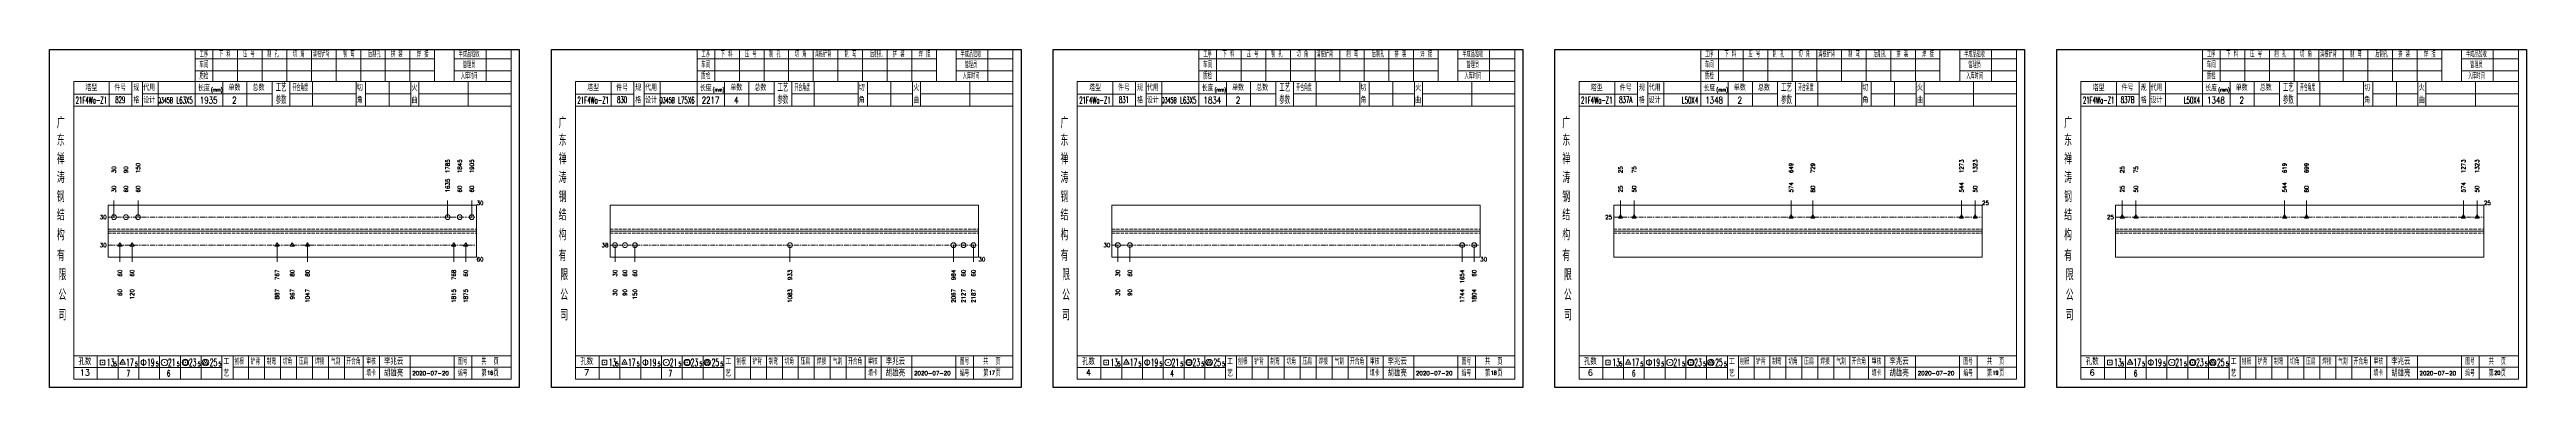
# Model space of a CAD drawing. Extents: x 1310 to 15542, y -76 to 8381.
# Drawn here: x 6198 to 7739, y 934 to 1144 of the extents above; entities that cross this region are included whole.
import ezdxf
from ezdxf.enums import TextEntityAlignment as Align

# ---------------------------------------------------------------- set-up
doc = ezdxf.new("R2010")
doc.units = 0
doc.header["$MEASUREMENT"] = 0
doc.linetypes.add('一点画线', pattern=[5.2, 3, -1, 0.2, -1])
doc.linetypes.add('虚线', pattern=[2.75, 2, -0.75])
doc.layers.get('0').update_dxf_attribs({"linetype": 'CONTINUOUS', "lineweight": 25})
for name, color, linetype, lineweight in [('1', 7, 'CONTINUOUS', 25), ('4', 7, 'CONTINUOUS', 25), ('5', 7, 'CONTINUOUS', 25)]:
    doc.layers.add(name, color=color, linetype=linetype, lineweight=lineweight)
doc.styles.get("Standard").update_dxf_attribs({"font": 'simplex.shx', "width": 0.7, "height": 3, "bigfont": 'gbhzfs.shx'})

# ---------------------------------------------------------------- blocks, each defined once
blk = doc.blocks.new('孔21.5')
at = {"layer": '5', "color": 7, "linetype": 'Continuous', "lineweight": 13}
for p, q in [((-0.1, -0.1), (0.1, 0.1)), ((0.1, -0.1), (-0.1, 0.1))]:
    blk.add_line(p, q, dxfattribs=at)
blk.add_circle((0, 0), 1, dxfattribs=at)
blk = doc.blocks.new('孔17.5')
at = {"layer": '5', "color": 7, "linetype": 'Continuous', "lineweight": 13}
for p, q in [((0, 1), (-0.866, -0.5)), ((-0.1, -0.1), (0.1, 0.1)), ((0.1, -0.1), (-0.1, 0.1)), ((0.866, -0.5), (0, 1)), ((-0.866, -0.5), (0.866, -0.5))]:
    blk.add_line(p, q, dxfattribs=at)
blk = doc.blocks.new('CTJGK')
at = {"color": 6, "linetype": 'Continuous'}
for p, q in [((0, 209.97), (292.13, 209.97)), ((0, 0), (0, 209.97)), ((292.13, 209.97), (292.13, 0)), ((292.13, 0), (0, 0))]:
    blk.add_line(p, q, dxfattribs=at)

msp = doc.modelspace()

# ---------------------------------------------------------------- linework, layer by layer
at = {"color": 7, "linetype": 'Continuous', "lineweight": 13}
for p, q in [((6238.424, 1039.695), (6238.424, 1050.004)), ((6253.424, 1039.695), (6253.424, 1050.004)), ((6446.002, 1039.695), (6446.002, 1050.004)), ((6461.002, 1039.695), (6461.002, 1050.004)), ((7175.511, 1039.704), (7175.511, 1050.004)), ((7184.01, 1039.704), (7184.01, 1050.004)), ((7281.577, 1039.704), (7281.577, 1050.004)), ((7295.175, 1039.704), (7295.175, 1050.004)), ((7387.643, 1039.704), (7387.643, 1050.004)), ((7396.142, 1039.704), (7396.142, 1050.004)), ((7487.641, 1039.704), (7487.641, 1050.004)), ((7496.14, 1039.704), (7496.14, 1050.004)), ((7588.608, 1039.704), (7588.608, 1050.004)), ((7602.206, 1039.704), (7602.206, 1050.004)), ((7699.773, 1039.704), (7699.773, 1050.004)), ((7708.272, 1039.704), (7708.272, 1050.004)), ((6242.174, 1022.314), (6242.174, 1012.004)), ((6249.674, 1022.314), (6249.674, 1012.004)), ((6339.904, 1022.314), (6339.904, 1012.004)), ((6358.851, 1022.314), (6358.851, 1012.004)), ((6449.752, 1022.314), (6449.752, 1012.004)), ((6457.252, 1022.314), (6457.252, 1012.004)), ((6550.102, 1022.304), (6550.102, 1012.004)), ((6562.504, 1022.304), (6562.504, 1012.004)), ((6658.931, 1022.304), (6658.931, 1012.004)), ((6760.629, 1022.304), (6760.629, 1012.004)), ((6773.031, 1022.304), (6773.031, 1012.004)), ((6862.88, 1022.314), (6862.88, 1012.004)), ((6870.376, 1022.314), (6870.376, 1012.004)), ((7077.018, 1022.314), (7077.018, 1012.004)), ((7084.514, 1022.314), (7084.514, 1012.004))]:
    msp.add_line(p, q, dxfattribs=at)
at = {"color": 7, "linetype": 'Continuous', "lineweight": 18}
for p, q in [((6234.872, 1047.195), (6234.872, 1014.814)), ((6234.872, 1047.195), (6464.002, 1047.195)), ((6464.002, 1047.195), (6464.002, 1014.814)), ((6547.002, 1047.204), (6547.002, 1014.804)), ((6547.002, 1047.204), (6776.132, 1047.204)), ((6776.132, 1047.204), (6776.132, 1014.804)), ((6859.132, 1047.195), (6859.132, 1014.814)), ((6859.132, 1047.195), (7088.262, 1047.195)), ((7088.262, 1047.195), (7088.262, 1014.814)), ((7171.262, 1047.204), (7171.262, 1014.804)), ((7171.262, 1047.204), (7400.392, 1047.204)), ((7400.392, 1047.204), (7400.392, 1014.804)), ((7483.392, 1047.204), (7483.392, 1014.804)), ((7483.392, 1047.204), (7712.522, 1047.204)), ((7712.522, 1047.204), (7712.522, 1014.804)), ((6234.872, 1031.004), (6464.002, 1031.004)), ((6547.002, 1031.004), (6776.132, 1031.004)), ((6859.132, 1031.004), (7088.262, 1031.004)), ((7171.262, 1031.004), (7400.392, 1031.004)), ((7483.392, 1031.004), (7712.522, 1031.004))]:
    msp.add_line(p, q, dxfattribs=at)
at = {"color": 3, "linetype": '一点画线', "lineweight": 13}
for p, q in [((6234.872, 1039.695), (6464.002, 1039.695)), ((7171.262, 1039.704), (7400.392, 1039.704)), ((7483.392, 1039.704), (7712.522, 1039.704)), ((6234.872, 1022.314), (6464.002, 1022.314)), ((6547.002, 1022.304), (6776.132, 1022.304)), ((6859.132, 1022.314), (7088.262, 1022.314))]:
    msp.add_line(p, q, dxfattribs=at)
at = {"color": 1, "linetype": '虚线', "lineweight": 18}
for p, q in [((6234.872, 1032.195), (6464.002, 1032.195)), ((6234.872, 1029.814), (6464.002, 1029.814)), ((6547.002, 1032.204), (6776.132, 1032.204)), ((6547.002, 1029.804), (6776.132, 1029.804)), ((6859.132, 1032.195), (7088.262, 1032.195)), ((6859.132, 1029.814), (7088.262, 1029.814)), ((7171.262, 1032.204), (7400.392, 1032.204)), ((7171.262, 1029.804), (7400.392, 1029.804)), ((7483.392, 1032.204), (7712.522, 1032.204)), ((7483.392, 1029.804), (7712.522, 1029.804))]:
    msp.add_line(p, q, dxfattribs=at)
at = {"layer": '1', "color": 7, "linetype": 'Continuous', "lineweight": 18}
for p, q in [((6234.872, 1014.814), (6464.002, 1014.814)), ((6547.002, 1014.804), (6776.132, 1014.804)), ((6859.132, 1014.814), (7088.262, 1014.814)), ((7171.262, 1014.804), (7400.392, 1014.804)), ((7483.392, 1014.804), (7712.522, 1014.804))]:
    msp.add_line(p, q, dxfattribs=at)
at = {"layer": '4', "color": 1, "linetype": 'Continuous', "lineweight": 18}
for p, q in [((6198.372, 1143.831), (6198.372, 933.861)), ((6490.502, 1143.831), (6198.372, 1143.831)), ((6289.002, 1143.831), (6289.002, 1123.991)), ((6300.032, 1143.831), (6300.032, 1123.971)), ((6315.342, 1143.831), (6315.342, 1123.971)), ((6330.662, 1143.831), (6330.662, 1123.971)), ((6345.972, 1143.831), (6345.972, 1123.971)), ((6361.282, 1143.831), (6361.282, 1123.971)), ((6376.592, 1143.831), (6376.592, 1123.971)), ((6391.912, 1143.831), (6391.912, 1123.971)), ((6407.222, 1143.831), (6407.222, 1123.971)), ((6422.532, 1143.831), (6422.532, 1123.971)), ((6437.842, 1143.831), (6437.842, 1123.991)), ((6437.842, 1143.831), (6437.842, 1123.971)), ((6450.122, 1143.831), (6450.122, 1123.971)), ((6469.872, 1143.831), (6469.872, 1123.971)), ((6485.452, 1143.831), (6485.452, 1123.971)), ((6490.502, 1114.031), (6490.502, 1143.831)), ((6510.502, 1143.831), (6510.502, 933.861)), ((6802.632, 1143.831), (6510.502, 1143.831)), ((6601.132, 1143.831), (6601.132, 1123.991)), ((6612.162, 1143.831), (6612.162, 1123.971)), ((6627.472, 1143.831), (6627.472, 1123.971)), ((6642.792, 1143.831), (6642.792, 1123.971)), ((6658.102, 1143.831), (6658.102, 1123.971)), ((6673.412, 1143.831), (6673.412, 1123.971)), ((6688.722, 1143.831), (6688.722, 1123.971)), ((6704.042, 1143.831), (6704.042, 1123.971)), ((6719.352, 1143.831), (6719.352, 1123.971)), ((6734.662, 1143.831), (6734.662, 1123.971)), ((6749.972, 1143.831), (6749.972, 1123.991)), ((6749.972, 1143.831), (6749.972, 1123.971)), ((6762.252, 1143.831), (6762.252, 1123.971)), ((6782.002, 1143.831), (6782.002, 1123.971)), ((6797.582, 1143.831), (6797.582, 1123.971)), ((6802.632, 1114.031), (6802.632, 1143.831)), ((6822.632, 1143.831), (6822.632, 933.861)), ((7114.762, 1143.831), (6822.632, 1143.831)), ((6913.262, 1143.831), (6913.262, 1123.991)), ((6924.292, 1143.831), (6924.292, 1123.971)), ((6939.602, 1143.831), (6939.602, 1123.971)), ((6954.922, 1143.831), (6954.922, 1123.971)), ((6970.232, 1143.831), (6970.232, 1123.971)), ((6985.542, 1143.831), (6985.542, 1123.971)), ((7000.852, 1143.831), (7000.852, 1123.971)), ((7016.172, 1143.831), (7016.172, 1123.971)), ((7031.482, 1143.831), (7031.482, 1123.971)), ((7046.792, 1143.831), (7046.792, 1123.971)), ((7062.102, 1143.831), (7062.102, 1123.991)), ((7062.102, 1143.831), (7062.102, 1123.971)), ((7074.382, 1143.831), (7074.382, 1123.971)), ((7094.132, 1143.831), (7094.132, 1123.971)), ((7109.712, 1143.831), (7109.712, 1123.971)), ((7114.762, 1114.031), (7114.762, 1143.831)), ((7134.762, 1143.831), (7134.762, 933.861)), ((7426.892, 1143.831), (7134.762, 1143.831)), ((7225.392, 1143.831), (7225.392, 1123.991)), ((7236.422, 1143.831), (7236.422, 1123.971)), ((7251.732, 1143.831), (7251.732, 1123.971)), ((7267.052, 1143.831), (7267.052, 1123.971)), ((7282.362, 1143.831), (7282.362, 1123.971)), ((7297.672, 1143.831), (7297.672, 1123.971)), ((7312.982, 1143.831), (7312.982, 1123.971)), ((7328.302, 1143.831), (7328.302, 1123.971)), ((7343.612, 1143.831), (7343.612, 1123.971)), ((7358.922, 1143.831), (7358.922, 1123.971)), ((7374.232, 1143.831), (7374.232, 1123.991)), ((7374.232, 1143.831), (7374.232, 1123.971)), ((7386.512, 1143.831), (7386.512, 1123.971)), ((7406.262, 1143.831), (7406.262, 1123.971)), ((7421.842, 1143.831), (7421.842, 1123.971)), ((7426.892, 1114.031), (7426.892, 1143.831)), ((7446.892, 1143.831), (7446.892, 933.861)), ((7739.022, 1143.831), (7446.892, 1143.831)), ((7537.522, 1143.831), (7537.522, 1123.991)), ((7548.552, 1143.831), (7548.552, 1123.971)), ((7563.862, 1143.831), (7563.862, 1123.971)), ((7579.182, 1143.831), (7579.182, 1123.971)), ((7594.492, 1143.831), (7594.492, 1123.971)), ((7609.802, 1143.831), (7609.802, 1123.971)), ((7625.112, 1143.831), (7625.112, 1123.971)), ((7640.432, 1143.831), (7640.432, 1123.971)), ((7655.742, 1143.831), (7655.742, 1123.971)), ((7671.052, 1143.831), (7671.052, 1123.971)), ((7686.362, 1143.831), (7686.362, 1123.991)), ((7686.362, 1143.831), (7686.362, 1123.971)), ((7698.642, 1143.831), (7698.642, 1123.971)), ((7718.392, 1143.831), (7718.392, 1123.971)), ((7733.972, 1143.831), (7733.972, 1123.971)), ((7739.022, 1114.031), (7739.022, 1143.831)), ((6437.842, 1138.101), (6289.002, 1138.101)), ((6437.842, 1130.621), (6289.002, 1130.621)), ((6485.452, 1138.101), (6450.122, 1138.101)), ((6485.452, 1130.621), (6450.122, 1130.621)), ((6749.972, 1138.101), (6601.132, 1138.101)), ((6749.972, 1130.621), (6601.132, 1130.621)), ((6797.582, 1138.101), (6762.252, 1138.101)), ((6797.582, 1130.621), (6762.252, 1130.621)), ((7062.102, 1138.101), (6913.262, 1138.101)), ((7062.102, 1130.621), (6913.262, 1130.621)), ((7109.712, 1138.101), (7074.382, 1138.101)), ((7109.712, 1130.621), (7074.382, 1130.621)), ((7374.232, 1138.101), (7225.392, 1138.101)), ((7374.232, 1130.621), (7225.392, 1130.621)), ((7421.842, 1138.101), (7386.512, 1138.101)), ((7421.842, 1130.621), (7386.512, 1130.621)), ((7686.362, 1138.101), (7537.522, 1138.101)), ((7686.362, 1130.621), (7537.522, 1130.621)), ((7733.972, 1138.101), (7698.642, 1138.101)), ((7733.972, 1130.621), (7698.642, 1130.621)), ((6213.382, 1123.971), (6213.382, 938.911)), ((6485.452, 1123.971), (6213.382, 1123.971)), ((6249.652, 1116.211), (6213.382, 1116.211)), ((6235.502, 1123.981), (6235.502, 1108.561)), ((6249.652, 1108.561), (6249.652, 1123.971)), ((6256.152, 1108.561), (6256.152, 1123.971)), ((6336.872, 1116.261), (6256.152, 1116.261)), ((6266.022, 1123.971), (6266.022, 1108.561)), ((6289.002, 1123.991), (6289.002, 1108.561)), ((6306.122, 1123.971), (6306.122, 1108.561)), ((6321.172, 1123.971), (6321.172, 1108.561)), ((6336.872, 1123.971), (6336.872, 1108.561)), ((6347.932, 1123.971), (6347.932, 1108.561)), ((6347.932, 1116.261), (6389.182, 1116.261)), ((6361.882, 1123.971), (6361.882, 1108.561)), ((6389.182, 1123.971), (6389.182, 1108.561)), ((6394.942, 1123.971), (6394.942, 1108.561)), ((6394.942, 1116.261), (6423.022, 1116.261)), ((6409.562, 1123.971), (6409.562, 1108.561)), ((6423.022, 1123.971), (6423.022, 1108.561)), ((6428.012, 1123.971), (6428.012, 1108.561)), ((6428.012, 1116.261), (6485.632, 1116.261)), ((6458.752, 1123.971), (6458.752, 1108.561)), ((6485.452, 938.911), (6485.452, 1123.971)), ((6490.502, 933.861), (6490.502, 1114.031)), ((6525.512, 1123.971), (6525.512, 938.911)), ((6797.582, 1123.971), (6525.512, 1123.971)), ((6561.782, 1116.211), (6525.512, 1116.211)), ((6547.632, 1123.981), (6547.632, 1108.561)), ((6561.782, 1108.561), (6561.782, 1123.971)), ((6568.282, 1108.561), (6568.282, 1123.971)), ((6649.002, 1116.261), (6568.282, 1116.261)), ((6578.152, 1123.971), (6578.152, 1108.561)), ((6601.132, 1123.991), (6601.132, 1108.561)), ((6618.252, 1123.971), (6618.252, 1108.561)), ((6633.302, 1123.971), (6633.302, 1108.561)), ((6649.002, 1123.971), (6649.002, 1108.561)), ((6660.062, 1123.971), (6660.062, 1108.561)), ((6660.062, 1116.261), (6701.312, 1116.261)), ((6674.012, 1123.971), (6674.012, 1108.561)), ((6701.312, 1123.971), (6701.312, 1108.561)), ((6707.072, 1123.971), (6707.072, 1108.561)), ((6707.072, 1116.261), (6735.152, 1116.261)), ((6721.692, 1123.971), (6721.692, 1108.561)), ((6735.152, 1123.971), (6735.152, 1108.561)), ((6740.142, 1123.971), (6740.142, 1108.561)), ((6740.142, 1116.261), (6797.762, 1116.261)), ((6770.882, 1123.971), (6770.882, 1108.561)), ((6797.582, 938.911), (6797.582, 1123.971)), ((6802.632, 933.861), (6802.632, 1114.031)), ((6837.642, 1123.971), (6837.642, 938.911)), ((7109.712, 1123.971), (6837.642, 1123.971)), ((6873.912, 1116.211), (6837.642, 1116.211)), ((6859.762, 1123.981), (6859.762, 1108.561)), ((6873.912, 1108.561), (6873.912, 1123.971)), ((6880.412, 1108.561), (6880.412, 1123.971)), ((6961.132, 1116.261), (6880.412, 1116.261)), ((6890.282, 1123.971), (6890.282, 1108.561)), ((6913.262, 1123.991), (6913.262, 1108.561)), ((6930.382, 1123.971), (6930.382, 1108.561)), ((6945.432, 1123.971), (6945.432, 1108.561)), ((6961.132, 1123.971), (6961.132, 1108.561)), ((6972.192, 1123.971), (6972.192, 1108.561)), ((6972.192, 1116.261), (7013.442, 1116.261)), ((6986.142, 1123.971), (6986.142, 1108.561)), ((7013.442, 1123.971), (7013.442, 1108.561)), ((7019.202, 1123.971), (7019.202, 1108.561)), ((7019.202, 1116.261), (7047.282, 1116.261)), ((7033.822, 1123.971), (7033.822, 1108.561)), ((7047.282, 1123.971), (7047.282, 1108.561)), ((7052.272, 1123.971), (7052.272, 1108.561)), ((7052.272, 1116.261), (7109.892, 1116.261)), ((7083.012, 1123.971), (7083.012, 1108.561)), ((7109.712, 938.911), (7109.712, 1123.971)), ((7114.762, 933.861), (7114.762, 1114.031)), ((7149.772, 1123.971), (7149.772, 938.911)), ((7421.842, 1123.971), (7149.772, 1123.971)), ((7186.042, 1116.211), (7149.772, 1116.211)), ((7171.892, 1123.981), (7171.892, 1108.561)), ((7186.042, 1108.561), (7186.042, 1123.971)), ((7192.542, 1108.561), (7192.542, 1123.971)), ((7273.262, 1116.261), (7192.542, 1116.261)), ((7202.412, 1123.971), (7202.412, 1108.561)), ((7225.392, 1123.991), (7225.392, 1108.561)), ((7242.512, 1123.971), (7242.512, 1108.561)), ((7257.562, 1123.971), (7257.562, 1108.561)), ((7273.262, 1123.971), (7273.262, 1108.561)), ((7284.322, 1123.971), (7284.322, 1108.561)), ((7284.322, 1116.261), (7325.572, 1116.261)), ((7298.272, 1123.971), (7298.272, 1108.561)), ((7325.572, 1123.971), (7325.572, 1108.561)), ((7331.332, 1123.971), (7331.332, 1108.561)), ((7331.332, 1116.261), (7359.412, 1116.261)), ((7345.952, 1123.971), (7345.952, 1108.561)), ((7359.412, 1123.971), (7359.412, 1108.561)), ((7364.402, 1123.971), (7364.402, 1108.561)), ((7364.402, 1116.261), (7422.022, 1116.261)), ((7395.142, 1123.971), (7395.142, 1108.561)), ((7421.842, 938.911), (7421.842, 1123.971)), ((7426.892, 933.861), (7426.892, 1114.031)), ((7461.902, 1123.971), (7461.902, 938.911)), ((7733.972, 1123.971), (7461.902, 1123.971)), ((7498.172, 1116.211), (7461.902, 1116.211)), ((7484.022, 1123.981), (7484.022, 1108.561)), ((7498.172, 1108.561), (7498.172, 1123.971)), ((7504.672, 1108.561), (7504.672, 1123.971)), ((7585.392, 1116.261), (7504.672, 1116.261)), ((7514.542, 1123.971), (7514.542, 1108.561)), ((7537.522, 1123.991), (7537.522, 1108.561)), ((7554.642, 1123.971), (7554.642, 1108.561)), ((7569.692, 1123.971), (7569.692, 1108.561)), ((7585.392, 1123.971), (7585.392, 1108.561)), ((7596.452, 1123.971), (7596.452, 1108.561)), ((7596.452, 1116.261), (7637.702, 1116.261)), ((7610.402, 1123.971), (7610.402, 1108.561)), ((7637.702, 1123.971), (7637.702, 1108.561)), ((7643.462, 1123.971), (7643.462, 1108.561)), ((7643.462, 1116.261), (7671.542, 1116.261)), ((7658.082, 1123.971), (7658.082, 1108.561)), ((7671.542, 1123.971), (7671.542, 1108.561)), ((7676.532, 1123.971), (7676.532, 1108.561)), ((7676.532, 1116.261), (7734.152, 1116.261)), ((7707.272, 1123.971), (7707.272, 1108.561)), ((7733.972, 938.911), (7733.972, 1123.971)), ((7739.022, 933.861), (7739.022, 1114.031)), ((6485.632, 1108.561), (6213.382, 1108.561)), ((6797.762, 1108.561), (6525.512, 1108.561)), ((7109.892, 1108.561), (6837.642, 1108.561)), ((7422.022, 1108.561), (7149.772, 1108.561)), ((7734.152, 1108.561), (7461.902, 1108.561)), ((6213.382, 953.441), (6485.452, 953.441)), ((6305.632, 946.311), (6213.382, 946.311)), ((6228.072, 953.441), (6228.072, 938.911)), ((6241.002, 938.911), (6241.002, 953.441)), ((6253.932, 953.441), (6253.932, 938.911)), ((6266.852, 938.911), (6266.852, 953.441)), ((6279.782, 953.441), (6279.782, 938.911)), ((6292.712, 938.911), (6292.712, 953.441)), ((6305.632, 938.911), (6305.632, 953.441)), ((6312.462, 946.471), (6485.452, 946.471)), ((6312.502, 938.911), (6312.502, 953.441)), ((6322.162, 938.911), (6322.162, 953.441)), ((6332.102, 938.911), (6332.102, 953.441)), ((6342.042, 938.911), (6342.042, 953.441)), ((6351.992, 938.911), (6351.992, 953.441)), ((6361.932, 938.911), (6361.932, 953.441)), ((6371.872, 938.911), (6371.872, 953.441)), ((6381.822, 938.911), (6381.822, 953.441)), ((6393.462, 938.911), (6393.462, 953.441)), ((6403.612, 938.911), (6403.612, 953.441)), ((6422.672, 938.911), (6422.672, 953.441)), ((6450.052, 938.911), (6450.052, 953.441)), ((6461.012, 938.911), (6461.012, 953.441)), ((6525.512, 953.441), (6797.582, 953.441)), ((6617.762, 946.311), (6525.512, 946.311)), ((6540.202, 953.441), (6540.202, 938.911)), ((6553.132, 938.911), (6553.132, 953.441)), ((6566.062, 953.441), (6566.062, 938.911)), ((6578.982, 938.911), (6578.982, 953.441)), ((6591.912, 953.441), (6591.912, 938.911)), ((6604.842, 938.911), (6604.842, 953.441)), ((6617.762, 938.911), (6617.762, 953.441)), ((6624.592, 946.471), (6797.582, 946.471)), ((6624.632, 938.911), (6624.632, 953.441)), ((6634.292, 938.911), (6634.292, 953.441)), ((6644.232, 938.911), (6644.232, 953.441)), ((6654.172, 938.911), (6654.172, 953.441)), ((6664.122, 938.911), (6664.122, 953.441)), ((6674.062, 938.911), (6674.062, 953.441)), ((6684.002, 938.911), (6684.002, 953.441)), ((6693.952, 938.911), (6693.952, 953.441)), ((6705.592, 938.911), (6705.592, 953.441)), ((6715.742, 938.911), (6715.742, 953.441)), ((6734.802, 938.911), (6734.802, 953.441)), ((6762.182, 938.911), (6762.182, 953.441)), ((6773.142, 938.911), (6773.142, 953.441)), ((6837.642, 953.441), (7109.712, 953.441)), ((6929.892, 946.311), (6837.642, 946.311)), ((6852.332, 953.441), (6852.332, 938.911)), ((6865.262, 938.911), (6865.262, 953.441)), ((6878.192, 953.441), (6878.192, 938.911)), ((6891.112, 938.911), (6891.112, 953.441)), ((6904.042, 953.441), (6904.042, 938.911)), ((6916.972, 938.911), (6916.972, 953.441)), ((6929.892, 938.911), (6929.892, 953.441)), ((6936.722, 946.471), (7109.712, 946.471)), ((6936.762, 938.911), (6936.762, 953.441)), ((6946.422, 938.911), (6946.422, 953.441)), ((6956.362, 938.911), (6956.362, 953.441)), ((6966.302, 938.911), (6966.302, 953.441)), ((6976.252, 938.911), (6976.252, 953.441)), ((6986.192, 938.911), (6986.192, 953.441)), ((6996.132, 938.911), (6996.132, 953.441)), ((7006.082, 938.911), (7006.082, 953.441)), ((7017.722, 938.911), (7017.722, 953.441)), ((7027.872, 938.911), (7027.872, 953.441)), ((7046.932, 938.911), (7046.932, 953.441)), ((7074.312, 938.911), (7074.312, 953.441)), ((7085.272, 938.911), (7085.272, 953.441)), ((7149.772, 953.441), (7421.842, 953.441)), ((7242.022, 946.311), (7149.772, 946.311)), ((7164.462, 953.441), (7164.462, 938.911)), ((7177.392, 938.911), (7177.392, 953.441)), ((7190.322, 953.441), (7190.322, 938.911)), ((7203.242, 938.911), (7203.242, 953.441)), ((7216.172, 953.441), (7216.172, 938.911)), ((7229.102, 938.911), (7229.102, 953.441)), ((7242.022, 938.911), (7242.022, 953.441)), ((7248.852, 946.471), (7421.842, 946.471)), ((7248.892, 938.911), (7248.892, 953.441)), ((7258.552, 938.911), (7258.552, 953.441)), ((7268.492, 938.911), (7268.492, 953.441)), ((7278.432, 938.911), (7278.432, 953.441)), ((7288.382, 938.911), (7288.382, 953.441)), ((7298.322, 938.911), (7298.322, 953.441)), ((7308.262, 938.911), (7308.262, 953.441)), ((7318.212, 938.911), (7318.212, 953.441)), ((7329.852, 938.911), (7329.852, 953.441)), ((7340.002, 938.911), (7340.002, 953.441)), ((7359.062, 938.911), (7359.062, 953.441)), ((7386.442, 938.911), (7386.442, 953.441)), ((7397.402, 938.911), (7397.402, 953.441)), ((7461.902, 953.441), (7733.972, 953.441)), ((7554.152, 946.311), (7461.902, 946.311)), ((7476.592, 953.441), (7476.592, 938.911)), ((7489.522, 938.911), (7489.522, 953.441)), ((7502.452, 953.441), (7502.452, 938.911)), ((7515.372, 938.911), (7515.372, 953.441)), ((7528.302, 953.441), (7528.302, 938.911)), ((7541.232, 938.911), (7541.232, 953.441)), ((7554.152, 938.911), (7554.152, 953.441)), ((7560.982, 946.471), (7733.972, 946.471)), ((7561.022, 938.911), (7561.022, 953.441)), ((7570.682, 938.911), (7570.682, 953.441)), ((7580.622, 938.911), (7580.622, 953.441)), ((7590.562, 938.911), (7590.562, 953.441)), ((7600.512, 938.911), (7600.512, 953.441)), ((7610.452, 938.911), (7610.452, 953.441)), ((7620.392, 938.911), (7620.392, 953.441)), ((7630.342, 938.911), (7630.342, 953.441)), ((7641.982, 938.911), (7641.982, 953.441)), ((7652.132, 938.911), (7652.132, 953.441)), ((7671.192, 938.911), (7671.192, 953.441)), ((7698.572, 938.911), (7698.572, 953.441)), ((7709.532, 938.911), (7709.532, 953.441)), ((6198.372, 933.861), (6490.502, 933.861)), ((6213.382, 938.911), (6485.452, 938.911)), ((6510.502, 933.861), (6802.632, 933.861)), ((6525.512, 938.911), (6797.582, 938.911)), ((6822.632, 933.861), (7114.762, 933.861)), ((6837.642, 938.911), (7109.712, 938.911)), ((7134.762, 933.861), (7426.892, 933.861)), ((7149.772, 938.911), (7421.842, 938.911)), ((7446.892, 933.861), (7739.022, 933.861)), ((7461.902, 938.911), (7733.972, 938.911))]:
    msp.add_line(p, q, dxfattribs=at)
at = {"layer": '4', "color": 7, "linetype": 'Continuous', "lineweight": 13}
for p, q in [((6229.958, 947.947), (6229.958, 950.775)), ((6229.958, 950.775), (6232.786, 950.775)), ((6232.786, 947.947), (6229.958, 947.947)), ((6231.172, 949.161), (6231.572, 949.561)), ((6231.572, 949.161), (6231.172, 949.561)), ((6232.786, 950.775), (6232.786, 947.947)), ((6243.872, 951.361), (6242.14, 948.361)), ((6242.14, 948.361), (6245.604, 948.361)), ((6243.672, 949.161), (6244.072, 949.561)), ((6244.072, 949.161), (6243.672, 949.561)), ((6245.604, 948.361), (6243.872, 951.361)), ((6256.872, 951.361), (6256.872, 947.361)), ((6269.672, 949.161), (6270.072, 949.561)), ((6270.072, 949.161), (6269.672, 949.561)), ((6281.458, 947.947), (6281.458, 950.775)), ((6281.458, 950.775), (6284.286, 950.775)), ((6284.286, 947.947), (6281.458, 947.947)), ((6282.672, 949.161), (6283.072, 949.561)), ((6283.072, 949.161), (6282.672, 949.561)), ((6284.286, 950.775), (6284.286, 947.947)), ((6295.372, 951.361), (6293.64, 948.361)), ((6293.64, 948.361), (6297.104, 948.361)), ((6295.172, 949.161), (6295.572, 949.561)), ((6295.572, 949.161), (6295.172, 949.561)), ((6297.104, 948.361), (6295.372, 951.361)), ((6542.088, 947.947), (6542.088, 950.775)), ((6542.088, 950.775), (6544.916, 950.775)), ((6544.916, 947.947), (6542.088, 947.947)), ((6543.302, 949.161), (6543.702, 949.561)), ((6543.702, 949.161), (6543.302, 949.561)), ((6544.916, 950.775), (6544.916, 947.947)), ((6556.002, 951.361), (6554.27, 948.361)), ((6554.27, 948.361), (6557.734, 948.361)), ((6555.802, 949.161), (6556.202, 949.561)), ((6556.202, 949.161), (6555.802, 949.561)), ((6557.734, 948.361), (6556.002, 951.361)), ((6569.002, 951.361), (6569.002, 947.361)), ((6581.802, 949.161), (6582.202, 949.561)), ((6582.202, 949.161), (6581.802, 949.561)), ((6593.588, 947.947), (6593.588, 950.775)), ((6593.588, 950.775), (6596.416, 950.775)), ((6596.416, 947.947), (6593.588, 947.947)), ((6594.802, 949.161), (6595.202, 949.561)), ((6595.202, 949.161), (6594.802, 949.561)), ((6596.416, 950.775), (6596.416, 947.947)), ((6607.502, 951.361), (6605.77, 948.361)), ((6605.77, 948.361), (6609.234, 948.361)), ((6607.302, 949.161), (6607.702, 949.561)), ((6607.702, 949.161), (6607.302, 949.561)), ((6609.234, 948.361), (6607.502, 951.361)), ((6854.218, 947.947), (6854.218, 950.775)), ((6854.218, 950.775), (6857.046, 950.775)), ((6857.046, 947.947), (6854.218, 947.947)), ((6855.432, 949.161), (6855.832, 949.561)), ((6855.832, 949.161), (6855.432, 949.561)), ((6857.046, 950.775), (6857.046, 947.947)), ((6868.132, 951.361), (6866.4, 948.361)), ((6866.4, 948.361), (6869.864, 948.361)), ((6867.932, 949.161), (6868.332, 949.561)), ((6868.332, 949.161), (6867.932, 949.561)), ((6869.864, 948.361), (6868.132, 951.361)), ((6881.132, 951.361), (6881.132, 947.361)), ((6893.932, 949.161), (6894.332, 949.561)), ((6894.332, 949.161), (6893.932, 949.561)), ((6905.718, 947.947), (6905.718, 950.775)), ((6905.718, 950.775), (6908.546, 950.775)), ((6908.546, 947.947), (6905.718, 947.947)), ((6906.932, 949.161), (6907.332, 949.561)), ((6907.332, 949.161), (6906.932, 949.561)), ((6908.546, 950.775), (6908.546, 947.947)), ((6919.632, 951.361), (6917.9, 948.361)), ((6917.9, 948.361), (6921.364, 948.361)), ((6919.432, 949.161), (6919.832, 949.561)), ((6919.832, 949.161), (6919.432, 949.561)), ((6921.364, 948.361), (6919.632, 951.361)), ((7166.348, 947.947), (7166.348, 950.775)), ((7166.348, 950.775), (7169.176, 950.775)), ((7169.176, 947.947), (7166.348, 947.947)), ((7167.562, 949.161), (7167.962, 949.561)), ((7167.962, 949.161), (7167.562, 949.561)), ((7169.176, 950.775), (7169.176, 947.947)), ((7180.262, 951.361), (7178.53, 948.361)), ((7178.53, 948.361), (7181.994, 948.361)), ((7180.062, 949.161), (7180.462, 949.561)), ((7180.462, 949.161), (7180.062, 949.561)), ((7181.994, 948.361), (7180.262, 951.361)), ((7193.262, 951.361), (7193.262, 947.361)), ((7206.062, 949.161), (7206.462, 949.561)), ((7206.462, 949.161), (7206.062, 949.561)), ((7217.848, 947.947), (7217.848, 950.775)), ((7217.848, 950.775), (7220.676, 950.775)), ((7220.676, 947.947), (7217.848, 947.947)), ((7219.062, 949.161), (7219.462, 949.561)), ((7219.462, 949.161), (7219.062, 949.561)), ((7220.676, 950.775), (7220.676, 947.947)), ((7231.762, 951.361), (7230.03, 948.361)), ((7230.03, 948.361), (7233.494, 948.361)), ((7231.562, 949.161), (7231.962, 949.561)), ((7231.962, 949.161), (7231.562, 949.561)), ((7233.494, 948.361), (7231.762, 951.361)), ((7478.478, 947.947), (7478.478, 950.775)), ((7478.478, 950.775), (7481.306, 950.775)), ((7481.306, 947.947), (7478.478, 947.947)), ((7479.692, 949.161), (7480.092, 949.561)), ((7480.092, 949.161), (7479.692, 949.561)), ((7481.306, 950.775), (7481.306, 947.947)), ((7492.392, 951.361), (7490.66, 948.361)), ((7490.66, 948.361), (7494.124, 948.361)), ((7492.192, 949.161), (7492.592, 949.561)), ((7492.592, 949.161), (7492.192, 949.561)), ((7494.124, 948.361), (7492.392, 951.361)), ((7505.392, 951.361), (7505.392, 947.361)), ((7518.192, 949.161), (7518.592, 949.561)), ((7518.592, 949.161), (7518.192, 949.561)), ((7529.978, 947.947), (7529.978, 950.775)), ((7529.978, 950.775), (7532.806, 950.775)), ((7532.806, 947.947), (7529.978, 947.947)), ((7531.192, 949.161), (7531.592, 949.561)), ((7531.592, 949.161), (7531.192, 949.561)), ((7532.806, 950.775), (7532.806, 947.947)), ((7543.892, 951.361), (7542.16, 948.361)), ((7542.16, 948.361), (7545.624, 948.361)), ((7543.692, 949.161), (7544.092, 949.561)), ((7544.092, 949.161), (7543.692, 949.561)), ((7545.624, 948.361), (7543.892, 951.361))]:
    msp.add_line(p, q, dxfattribs=at)
for centre, radius in [((6256.872, 949.361), 1.6), ((6269.872, 949.361), 2), ((6282.872, 949.361), 2), ((6295.372, 949.361), 2), ((6569.002, 949.361), 1.6), ((6582.002, 949.361), 2), ((6595.002, 949.361), 2), ((6607.502, 949.361), 2), ((6881.132, 949.361), 1.6), ((6894.132, 949.361), 2), ((6907.132, 949.361), 2), ((6919.632, 949.361), 2), ((7193.262, 949.361), 1.6), ((7206.262, 949.361), 2), ((7219.262, 949.361), 2), ((7231.762, 949.361), 2), ((7505.392, 949.361), 1.6), ((7518.392, 949.361), 2), ((7531.392, 949.361), 2), ((7543.892, 949.361), 2)]:
    msp.add_circle(centre, radius, dxfattribs=at)

# ---------------------------------------------------------------- block references
at = {"color": 0, "linetype": 'Continuous'}
for p in [(6198.372, 933.861), (6510.502, 933.861), (6822.632, 933.861), (7134.762, 933.861), (7446.892, 933.861)]:
    msp.add_blockref('CTJGK', p, dxfattribs=at)
at = {"color": 8, "linetype": 'Continuous', "lineweight": 9, "xscale": 1.5, "yscale": 1.5, "zscale": 1.5}
for name, p in [('孔21.5', (6238.424, 1039.695)), ('孔21.5', (6245.924, 1039.695)), ('孔21.5', (6253.424, 1039.695)), ('孔21.5', (6446.002, 1039.695)), ('孔21.5', (6453.502, 1039.695)), ('孔21.5', (6461.002, 1039.695)), ('孔17.5', (7175.511, 1039.704)), ('孔17.5', (7184.01, 1039.704)), ('孔17.5', (7281.577, 1039.704)), ('孔17.5', (7295.175, 1039.704)), ('孔17.5', (7387.643, 1039.704)), ('孔17.5', (7396.142, 1039.704)), ('孔17.5', (7487.641, 1039.704)), ('孔17.5', (7496.14, 1039.704)), ('孔17.5', (7588.608, 1039.704)), ('孔17.5', (7602.206, 1039.704)), ('孔17.5', (7699.773, 1039.704)), ('孔17.5', (7708.272, 1039.704))]:
    msp.add_blockref(name, p, dxfattribs=at)
at = {"layer": '1', "color": 8, "linetype": 'Continuous', "lineweight": 9, "xscale": 1.5, "yscale": 1.5, "zscale": 1.5}
for name, p in [('孔17.5', (6242.174, 1022.314)), ('孔17.5', (6249.674, 1022.314)), ('孔17.5', (6339.904, 1022.314)), ('孔17.5', (6349.377, 1022.314)), ('孔17.5', (6358.851, 1022.314)), ('孔17.5', (6449.752, 1022.314)), ('孔17.5', (6457.252, 1022.314)), ('孔21.5', (6550.102, 1022.304)), ('孔21.5', (6556.303, 1022.304)), ('孔21.5', (6562.504, 1022.304)), ('孔21.5', (6658.931, 1022.304)), ('孔21.5', (6760.629, 1022.304)), ('孔21.5', (6766.83, 1022.304)), ('孔21.5', (6773.031, 1022.304)), ('孔21.5', (6862.88, 1022.314)), ('孔21.5', (6870.376, 1022.314)), ('孔21.5', (7077.018, 1022.314)), ('孔21.5', (7084.514, 1022.314))]:
    msp.add_blockref(name, p, dxfattribs=at)

# ---------------------------------------------------------------- texts
at = {"color": 7, "linetype": 'Continuous', "lineweight": 13}
for s, p in [('30', (6238.424, 1067.004)), ('90', (6245.924, 1067.004)), ('150', (6253.424, 1067.004)), ('1785', (6446.002, 1067.004)), ('1845', (6453.502, 1067.004)), ('1905', (6461.002, 1067.004)), ('25', (7175.511, 1067.004)), ('75', (7184.01, 1067.004)), ('649', (7281.577, 1067.004)), ('729', (7295.175, 1067.004)), ('1273', (7387.643, 1067.004)), ('1323', (7396.142, 1067.004)), ('25', (7487.641, 1067.004)), ('75', (7496.14, 1067.004)), ('619', (7588.608, 1067.004)), ('699', (7602.206, 1067.004)), ('1273', (7699.773, 1067.004)), ('1323', (7708.272, 1067.004))]:
    msp.add_text(s, height=2.5, rotation=90, dxfattribs=at).set_placement(p, align=Align.MIDDLE_LEFT)
at = {"color": 8, "linetype": 'Continuous', "lineweight": 9}
for s, p in [('1635', (6446.002, 1055.004)), ('30', (6238.424, 1055.004)), ('60', (6245.924, 1055.004)), ('60', (6253.424, 1055.004)), ('60', (6453.502, 1055.004)), ('60', (6461.002, 1055.004)), ('25', (7175.511, 1055.004)), ('50', (7184.01, 1055.004)), ('574', (7281.577, 1055.004)), ('80', (7295.175, 1055.004)), ('544', (7387.643, 1055.004)), ('50', (7396.142, 1055.004)), ('25', (7487.641, 1055.004)), ('50', (7496.14, 1055.004)), ('544', (7588.608, 1055.004)), ('80', (7602.206, 1055.004)), ('574', (7699.773, 1055.004)), ('50', (7708.272, 1055.004))]:
    msp.add_text(s, height=2.5, rotation=90, dxfattribs=at).set_placement(p, align=Align.MIDDLE_LEFT)
at = {"color": 7, "linetype": 'Continuous', "lineweight": 13}
for s, p in [('30', (6464.002, 1048.504)), ('25', (7400.392, 1048.504)), ('25', (7712.522, 1048.504))]:
    msp.add_text(s, height=2.5, dxfattribs=at).set_placement(p, align=Align.MIDDLE_LEFT)
for s, p in [('30', (6233.872, 1039.695)), ('25', (7170.262, 1039.704)), ('25', (7482.392, 1039.704)), ('30', (6233.872, 1022.314)), ('38', (6546.002, 1022.304)), ('30', (6858.132, 1022.314))]:
    msp.add_text(s, height=2.5, dxfattribs=at).set_placement(p, align=Align.MIDDLE_RIGHT)
at = {"layer": '1', "color": 8, "linetype": 'Continuous', "lineweight": 9}
for s, p in [('60', (6242.174, 1007.004)), ('60', (6249.674, 1007.004)), ('767', (6339.904, 1007.004)), ('80', (6349.377, 1007.004)), ('80', (6358.851, 1007.004)), ('768', (6449.752, 1007.004)), ('60', (6457.252, 1007.004)), ('30', (6550.102, 1007.004)), ('60', (6556.303, 1007.004)), ('60', (6562.504, 1007.004)), ('933', (6658.931, 1007.004)), ('984', (6760.629, 1007.004)), ('60', (6766.83, 1007.004)), ('60', (6773.031, 1007.004)), ('30', (6862.88, 1007.004)), ('60', (6870.376, 1007.004)), ('1654', (7077.018, 1007.004)), ('60', (7084.514, 1007.004))]:
    msp.add_text(s, height=2.5, rotation=90, dxfattribs=at).set_placement(p, align=Align.MIDDLE_RIGHT)
at = {"layer": '1', "color": 7, "linetype": 'Continuous', "lineweight": 13}
for s, p in [('60', (6464.002, 1013.504)), ('30', (6776.132, 1013.504)), ('30', (7088.262, 1013.504))]:
    msp.add_text(s, height=2.5, dxfattribs=at).set_placement(p, align=Align.MIDDLE_LEFT)
for s, p in [('60', (6242.174, 995.004)), ('120', (6249.674, 995.004)), ('887', (6339.904, 995.004)), ('967', (6349.377, 995.004)), ('1047', (6358.851, 995.004)), ('1815', (6449.752, 995.004)), ('1875', (6457.252, 995.004)), ('30', (6550.102, 995.004)), ('90', (6556.303, 995.004)), ('150', (6562.504, 995.004)), ('1083', (6658.931, 995.004)), ('2067', (6760.629, 995.004)), ('2127', (6766.83, 995.004)), ('2187', (6773.031, 995.004)), ('30', (6862.88, 995.004)), ('90', (6870.376, 995.004)), ('1744', (7077.018, 995.004)), ('1804', (7084.514, 995.004))]:
    msp.add_text(s, height=2.5, rotation=90, dxfattribs=at).set_placement(p, align=Align.MIDDLE_RIGHT)
at = {"layer": '4', "color": 1, "linetype": 'Continuous', "lineweight": 25}
for s, height, width, p in [('工序', 3.7, 0.7, (6294.372, 1140.961)), ('下 料', 3.7, 0.7, (6307.372, 1140.961)), ('压 号', 3.7, 0.7, (6322.372, 1140.961)), ('制 孔', 3.7, 0.7, (6337.372, 1140.961)), ('切 角', 3.7, 0.7, (6353.372, 1140.961)), ('清根铲背 ', 3.7, 0.7, (6368.372, 1140.961)), (' 制 弯', 3.7, 0.7, (6383.372, 1140.961)), (' 后制孔', 3.7, 0.7, (6399.372, 1140.961)), ('拼 装', 3.7, 0.7, (6414.372, 1140.961)), (' 焊 接', 3.7, 0.7, (6429.372, 1140.961)), ('半成品验收', 3.7, 0.7, (6459.372, 1140.961)), ('工序', 3.7, 0.7, (6606.502, 1140.961)), ('下 料', 3.7, 0.7, (6619.502, 1140.961)), ('压 号', 3.7, 0.7, (6634.502, 1140.961)), ('制 孔', 3.7, 0.7, (6649.502, 1140.961)), ('切 角', 3.7, 0.7, (6665.502, 1140.961)), ('清根铲背 ', 3.7, 0.7, (6680.502, 1140.961)), (' 制 弯', 3.7, 0.7, (6695.502, 1140.961)), (' 后制孔', 3.7, 0.7, (6711.502, 1140.961)), ('拼 装', 3.7, 0.7, (6726.502, 1140.961)), (' 焊 接', 3.7, 0.7, (6741.502, 1140.961)), ('半成品验收', 3.7, 0.7, (6771.502, 1140.961)), ('工序', 3.7, 0.7, (6918.632, 1140.961)), ('下 料', 3.7, 0.7, (6931.632, 1140.961)), ('压 号', 3.7, 0.7, (6946.632, 1140.961)), ('制 孔', 3.7, 0.7, (6961.632, 1140.961)), ('切 角', 3.7, 0.7, (6977.632, 1140.961)), ('清根铲背 ', 3.7, 0.7, (6992.632, 1140.961)), (' 制 弯', 3.7, 0.7, (7007.632, 1140.961)), (' 后制孔', 3.7, 0.7, (7023.632, 1140.961)), ('拼 装', 3.7, 0.7, (7038.632, 1140.961)), (' 焊 接', 3.7, 0.7, (7053.632, 1140.961)), ('半成品验收', 3.7, 0.7, (7083.632, 1140.961)), ('工序', 3.7, 0.7, (7230.762, 1140.961)), ('下 料', 3.7, 0.7, (7243.762, 1140.961)), ('压 号', 3.7, 0.7, (7258.762, 1140.961)), ('制 孔', 3.7, 0.7, (7273.762, 1140.961)), ('切 角', 3.7, 0.7, (7289.762, 1140.961)), ('清根铲背 ', 3.7, 0.7, (7304.762, 1140.961)), (' 制 弯', 3.7, 0.7, (7319.762, 1140.961)), (' 后制孔', 3.7, 0.7, (7335.762, 1140.961)), ('拼 装', 3.7, 0.7, (7350.762, 1140.961)), (' 焊 接', 3.7, 0.7, (7365.762, 1140.961)), ('半成品验收', 3.7, 0.7, (7395.762, 1140.961)), ('工序', 3.7, 0.7, (7542.892, 1140.961)), ('下 料', 3.7, 0.7, (7555.892, 1140.961)), ('压 号', 3.7, 0.7, (7570.892, 1140.961)), ('制 孔', 3.7, 0.7, (7585.892, 1140.961)), ('切 角', 3.7, 0.7, (7601.892, 1140.961)), ('清根铲背 ', 3.7, 0.7, (7616.892, 1140.961)), (' 制 弯', 3.7, 0.7, (7631.892, 1140.961)), (' 后制孔', 3.7, 0.7, (7647.892, 1140.961)), ('拼 装', 3.7, 0.7, (7662.892, 1140.961)), (' 焊 接', 3.7, 0.7, (7677.892, 1140.961)), ('半成品验收', 3.7, 0.7, (7707.892, 1140.961)), ('质检', 4, 0.7, (6294.372, 1127.301)), ('车间', 4, 0.7, (6294.372, 1134.361)), ('入库时间', 3.7, 0.7, (6459.372, 1127.301)), ('管理员', 3.7, 0.7, (6459.372, 1134.361)), ('质检', 4, 0.7, (6606.502, 1127.301)), ('车间', 4, 0.7, (6606.502, 1134.361)), ('入库时间', 3.7, 0.7, (6771.502, 1127.301)), ('管理员', 3.7, 0.7, (6771.502, 1134.361)), ('质检', 4, 0.7, (6918.632, 1127.301)), ('车间', 4, 0.7, (6918.632, 1134.361)), ('入库时间', 3.7, 0.7, (7083.632, 1127.301)), ('管理员', 3.7, 0.7, (7083.632, 1134.361)), ('质检', 4, 0.7, (7230.762, 1127.301)), ('车间', 4, 0.7, (7230.762, 1134.361)), ('入库时间', 3.7, 0.7, (7395.762, 1127.301)), ('管理员', 3.7, 0.7, (7395.762, 1134.361)), ('质检', 4, 0.7, (7542.892, 1127.301)), ('车间', 4, 0.7, (7542.892, 1134.361)), ('入库时间', 3.7, 0.7, (7707.892, 1127.301)), ('管理员', 3.7, 0.7, (7707.892, 1134.361)), ('21F4Wa-Z1', 4, 0.5, (6224.372, 1112.381)), ('829', 4, 0.5, (6242.372, 1112.631)), ('Q345B', 3.5, 0.5, (6270.372, 1112.361)), ('L63X5', 4, 0.5, (6282.372, 1112.361)), ('1935', 4, 0.8, (6297.372, 1112.411)), ('(mm)', 2.24, 0.7, (6302.372, 1118.861)), ('2', 4, 0.8, (6313.372, 1112.411)), ('参数', 4.8, 0.7, (6342.372, 1112.411)), ('工艺', 4.8, 0.7, (6342.372, 1120.121)), ('开合角度', 4, 0.6, (6354.372, 1120.121)), ('21F4Wa-Z1', 4, 0.5, (6536.502, 1112.381)), ('830', 4, 0.5, (6554.502, 1112.631)), ('Q345B', 3.5, 0.5, (6582.502, 1112.361)), ('L75X6', 4, 0.5, (6594.502, 1112.361)), ('2217', 4, 0.8, (6609.502, 1112.411)), ('(mm)', 2.24, 0.7, (6614.502, 1118.861)), ('4', 4, 0.8, (6625.502, 1112.411)), ('参数', 4.8, 0.7, (6654.502, 1112.411)), ('工艺', 4.8, 0.7, (6654.502, 1120.121)), ('开合角度', 4, 0.6, (6666.502, 1120.121)), ('21F4Wa-Z1', 4, 0.5, (6848.632, 1112.381)), ('831', 4, 0.5, (6866.632, 1112.631)), ('Q345B', 3.5, 0.5, (6894.632, 1112.361)), ('L63X5', 4, 0.5, (6906.632, 1112.361)), ('1834', 4, 0.8, (6921.632, 1112.411)), ('(mm)', 2.24, 0.7, (6926.632, 1118.861)), ('2', 4, 0.8, (6937.632, 1112.411)), ('参数', 4.8, 0.7, (6966.632, 1112.411)), ('工艺', 4.8, 0.7, (6966.632, 1120.121)), ('开合角度', 4, 0.6, (6978.632, 1120.121)), ('21F4Wa-Z1', 4, 0.5, (7160.762, 1112.381)), ('837A', 4, 0.5, (7178.762, 1112.631)), ('L50X4', 4, 0.5, (7218.762, 1112.361)), ('1348', 4, 0.8, (7233.762, 1112.411)), ('(mm)', 2.24, 0.7, (7238.762, 1118.861)), ('2', 4, 0.8, (7249.762, 1112.411)), ('参数', 4.8, 0.7, (7278.762, 1112.411)), ('工艺', 4.8, 0.7, (7278.762, 1120.121)), ('开合角度', 4, 0.6, (7290.762, 1120.121)), ('21F4Wa-Z1', 4, 0.5, (7472.892, 1112.381)), ('837B', 4, 0.5, (7490.892, 1112.631)), ('L50X4', 4, 0.5, (7530.892, 1112.361)), ('1348', 4, 0.8, (7545.892, 1112.411)), ('(mm)', 2.24, 0.7, (7550.892, 1118.861)), ('2', 4, 0.8, (7561.892, 1112.411)), ('参数', 4.8, 0.7, (7590.892, 1112.411)), ('工艺', 4.8, 0.7, (7590.892, 1120.121)), ('开合角度', 4, 0.6, (7602.892, 1120.121)), ('广', 6.96, 0.7, (6205.372, 1098.331)), ('广', 6.96, 0.7, (6517.502, 1098.331)), ('广', 6.96, 0.7, (6829.632, 1098.331)), ('广', 6.96, 0.7, (7141.762, 1098.331)), ('广', 6.96, 0.7, (7453.892, 1098.331)), ('禅', 6.96, 0.7, (6205.372, 1075.951)), ('东', 6.96, 0.7, (6205.372, 1087.541)), ('禅', 6.96, 0.7, (6517.502, 1075.951)), ('东', 6.96, 0.7, (6517.502, 1087.541)), ('禅', 6.96, 0.7, (6829.632, 1075.951)), ('东', 6.96, 0.7, (6829.632, 1087.541)), ('禅', 6.96, 0.7, (7141.762, 1075.951)), ('东', 6.96, 0.7, (7141.762, 1087.541)), ('禅', 6.96, 0.7, (7453.892, 1075.951)), ('东', 6.96, 0.7, (7453.892, 1087.541)), ('涛', 6.96, 0.7, (6205.372, 1064.351)), ('涛', 6.96, 0.7, (6517.502, 1064.351)), ('涛', 6.96, 0.7, (6829.632, 1064.351)), ('涛', 6.96, 0.7, (7141.762, 1064.351)), ('涛', 6.96, 0.7, (7453.892, 1064.351)), ('钢', 6.96, 0.7, (6205.372, 1052.461)), ('钢', 6.96, 0.7, (6517.502, 1052.461)), ('钢', 6.96, 0.7, (6829.632, 1052.461)), ('钢', 6.96, 0.7, (7141.762, 1052.461)), ('钢', 6.96, 0.7, (7453.892, 1052.461)), ('结', 6.96, 0.7, (6205.372, 1041.151)), ('构', 6.96, 0.7, (6205.372, 1028.771)), ('结', 6.96, 0.7, (6517.502, 1041.151)), ('构', 6.96, 0.7, (6517.502, 1028.771)), ('结', 6.96, 0.7, (6829.632, 1041.151)), ('构', 6.96, 0.7, (6829.632, 1028.771)), ('结', 6.96, 0.7, (7141.762, 1041.151)), ('构', 6.96, 0.7, (7141.762, 1028.771)), ('结', 6.96, 0.7, (7453.892, 1041.151)), ('构', 6.96, 0.7, (7453.892, 1028.771)), ('有', 6.96, 0.7, (6205.372, 1015.961)), ('有', 6.96, 0.7, (6517.502, 1015.961)), ('有', 6.96, 0.7, (6829.632, 1015.961)), ('有', 6.96, 0.7, (7141.762, 1015.961)), ('有', 6.96, 0.7, (7453.892, 1015.961)), ('限', 6.96, 0.7, (6206.372, 1003.961)), ('限', 6.96, 0.7, (6518.502, 1003.961)), ('限', 6.96, 0.7, (6830.632, 1003.961)), ('限', 6.96, 0.7, (7142.762, 1003.961)), ('限', 6.96, 0.7, (7454.892, 1003.961)), ('公', 6.96, 0.7, (6206.372, 991.421)), ('公', 6.96, 0.7, (6518.502, 991.421)), ('公', 6.96, 0.7, (6830.632, 991.421)), ('公', 6.96, 0.7, (7142.762, 991.421)), ('公', 6.96, 0.7, (7454.892, 991.421)), ('司', 6.96, 0.7, (6206.372, 978.941)), ('司', 6.96, 0.7, (6518.502, 978.941)), ('司', 6.96, 0.7, (6830.632, 978.941)), ('司', 6.96, 0.7, (7142.762, 978.941)), ('司', 6.96, 0.7, (7454.892, 978.941)), ('13', 4.47, 0.5, (6236.372, 949.361)), ('5', 2.68, 0.6, (6239.372, 948.361)), ('7', 4, 0.5, (6247.372, 942.611)), ('17', 4.47, 0.5, (6248.372, 949.361)), ('5', 2.68, 0.6, (6252.372, 948.361)), ('19', 4.47, 0.5, (6261.372, 949.361)), ('5', 2.68, 0.6, (6265.372, 948.361)), ('6', 4, 0.5, (6272.372, 942.611)), ('21', 4.47, 0.5, (6274.372, 949.361)), ('5', 2.68, 0.6, (6278.372, 948.361)), ('23', 4.47, 0.5, (6287.372, 949.361)), ('5', 2.68, 0.6, (6291.372, 948.361)), ('25', 4.47, 0.5, (6300.372, 949.361)), ('5', 2.68, 0.6, (6304.372, 948.361)), ('刨根', 3.7, 0.8, (6316.372, 949.961)), ('铲背', 3.7, 0.8, (6326.372, 949.961)), ('制弯', 3.7, 0.8, (6336.372, 949.961)), ('切角', 3.7, 0.8, (6346.372, 949.961)), ('压扁', 3.7, 0.8, (6356.372, 949.961)), ('焊接', 3.7, 0.8, (6366.372, 949.961)), ('气割', 3.7, 0.8, (6376.372, 949.961)), ('开合角', 3.7, 0.8, (6387.372, 949.961)), ('填卡', 3.7, 0.8, (6398.372, 942.691)), ('审核', 3.7, 0.8, (6398.372, 949.961)), ('编号', 3.7, 0.8, (6455.372, 942.691)), ('图号', 3.7, 0.8, (6455.372, 949.961)), ('第  页', 4, 0.8, (6472.372, 942.691)), ('共  页', 4, 0.8, (6472.372, 949.961)), ('13', 4.47, 0.5, (6548.502, 949.361)), ('5', 2.68, 0.6, (6551.502, 948.361)), ('17', 4.47, 0.5, (6560.502, 949.361)), ('5', 2.68, 0.6, (6564.502, 948.361)), ('19', 4.47, 0.5, (6573.502, 949.361)), ('5', 2.68, 0.6, (6577.502, 948.361)), ('7', 4, 0.5, (6584.502, 942.611)), ('21', 4.47, 0.5, (6586.502, 949.361)), ('5', 2.68, 0.6, (6590.502, 948.361)), ('23', 4.47, 0.5, (6599.502, 949.361)), ('5', 2.68, 0.6, (6603.502, 948.361)), ('25', 4.47, 0.5, (6612.502, 949.361)), ('5', 2.68, 0.6, (6616.502, 948.361)), ('刨根', 3.7, 0.8, (6628.502, 949.961)), ('铲背', 3.7, 0.8, (6638.502, 949.961)), ('制弯', 3.7, 0.8, (6648.502, 949.961)), ('切角', 3.7, 0.8, (6658.502, 949.961)), ('压扁', 3.7, 0.8, (6668.502, 949.961)), ('焊接', 3.7, 0.8, (6678.502, 949.961)), ('气割', 3.7, 0.8, (6688.502, 949.961)), ('开合角', 3.7, 0.8, (6699.502, 949.961)), ('填卡', 3.7, 0.8, (6710.502, 942.691)), ('审核', 3.7, 0.8, (6710.502, 949.961)), ('编号', 3.7, 0.8, (6767.502, 942.691)), ('图号', 3.7, 0.8, (6767.502, 949.961)), ('第  页', 4, 0.8, (6784.502, 942.691)), ('共  页', 4, 0.8, (6784.502, 949.961)), ('13', 4.47, 0.5, (6860.632, 949.361)), ('5', 2.68, 0.6, (6863.632, 948.361)), ('17', 4.47, 0.5, (6872.632, 949.361)), ('5', 2.68, 0.6, (6876.632, 948.361)), ('19', 4.47, 0.5, (6885.632, 949.361)), ('5', 2.68, 0.6, (6889.632, 948.361)), ('4', 4, 0.5, (6896.632, 942.611)), ('21', 4.47, 0.5, (6898.632, 949.361)), ('5', 2.68, 0.6, (6902.632, 948.361)), ('23', 4.47, 0.5, (6911.632, 949.361)), ('5', 2.68, 0.6, (6915.632, 948.361)), ('25', 4.47, 0.5, (6924.632, 949.361)), ('5', 2.68, 0.6, (6928.632, 948.361)), ('刨根', 3.7, 0.8, (6940.632, 949.961)), ('铲背', 3.7, 0.8, (6950.632, 949.961)), ('制弯', 3.7, 0.8, (6960.632, 949.961)), ('切角', 3.7, 0.8, (6970.632, 949.961)), ('压扁', 3.7, 0.8, (6980.632, 949.961)), ('焊接', 3.7, 0.8, (6990.632, 949.961)), ('气割', 3.7, 0.8, (7000.632, 949.961)), ('开合角', 3.7, 0.8, (7011.632, 949.961)), ('填卡', 3.7, 0.8, (7022.632, 942.691)), ('审核', 3.7, 0.8, (7022.632, 949.961)), ('编号', 3.7, 0.8, (7079.632, 942.691)), ('图号', 3.7, 0.8, (7079.632, 949.961)), ('第  页', 4, 0.8, (7096.632, 942.691)), ('共  页', 4, 0.8, (7096.632, 949.961)), ('13', 4.47, 0.5, (7172.762, 949.361)), ('5', 2.68, 0.6, (7175.762, 948.361)), ('6', 4, 0.5, (7183.762, 942.611)), ('17', 4.47, 0.5, (7184.762, 949.361)), ('5', 2.68, 0.6, (7188.762, 948.361)), ('19', 4.47, 0.5, (7197.762, 949.361)), ('5', 2.68, 0.6, (7201.762, 948.361)), ('21', 4.47, 0.5, (7210.762, 949.361)), ('5', 2.68, 0.6, (7214.762, 948.361)), ('23', 4.47, 0.5, (7223.762, 949.361)), ('5', 2.68, 0.6, (7227.762, 948.361)), ('25', 4.47, 0.5, (7236.762, 949.361)), ('5', 2.68, 0.6, (7240.762, 948.361)), ('刨根', 3.7, 0.8, (7252.762, 949.961)), ('铲背', 3.7, 0.8, (7262.762, 949.961)), ('制弯', 3.7, 0.8, (7272.762, 949.961)), ('切角', 3.7, 0.8, (7282.762, 949.961)), ('压扁', 3.7, 0.8, (7292.762, 949.961)), ('焊接', 3.7, 0.8, (7302.762, 949.961)), ('气割', 3.7, 0.8, (7312.762, 949.961)), ('开合角', 3.7, 0.8, (7323.762, 949.961)), ('填卡', 3.7, 0.8, (7334.762, 942.691)), ('审核', 3.7, 0.8, (7334.762, 949.961)), ('编号', 3.7, 0.8, (7391.762, 942.691)), ('图号', 3.7, 0.8, (7391.762, 949.961)), ('第  页', 4, 0.8, (7408.762, 942.691)), ('共  页', 4, 0.8, (7408.762, 949.961)), ('13', 4.47, 0.5, (7484.892, 949.361)), ('5', 2.68, 0.6, (7487.892, 948.361)), ('6', 4, 0.5, (7495.892, 942.611)), ('17', 4.47, 0.5, (7496.892, 949.361)), ('5', 2.68, 0.6, (7500.892, 948.361)), ('19', 4.47, 0.5, (7509.892, 949.361)), ('5', 2.68, 0.6, (7513.892, 948.361)), ('21', 4.47, 0.5, (7522.892, 949.361)), ('5', 2.68, 0.6, (7526.892, 948.361)), ('23', 4.47, 0.5, (7535.892, 949.361)), ('5', 2.68, 0.6, (7539.892, 948.361)), ('25', 4.47, 0.5, (7548.892, 949.361)), ('5', 2.68, 0.6, (7552.892, 948.361)), ('刨根', 3.7, 0.8, (7564.892, 949.961)), ('铲背', 3.7, 0.8, (7574.892, 949.961)), ('制弯', 3.7, 0.8, (7584.892, 949.961)), ('切角', 3.7, 0.8, (7594.892, 949.961)), ('压扁', 3.7, 0.8, (7604.892, 949.961)), ('焊接', 3.7, 0.8, (7614.892, 949.961)), ('气割', 3.7, 0.8, (7624.892, 949.961)), ('开合角', 3.7, 0.8, (7635.892, 949.961)), ('填卡', 3.7, 0.8, (7646.892, 942.691)), ('审核', 3.7, 0.8, (7646.892, 949.961)), ('编号', 3.7, 0.8, (7703.892, 942.691)), ('图号', 3.7, 0.8, (7703.892, 949.961)), ('第  页', 4, 0.8, (7720.892, 942.691)), ('共  页', 4, 0.8, (7720.892, 949.961))]:
    msp.add_text(s, height=height, dxfattribs=dict(at, width=width)).set_placement(p, align=Align.MIDDLE_CENTER)
for s, height, p in [('塔型', 3.7, (6224.372, 1120.091)), ('件号', 3.7, (6242.372, 1120.091)), ('格', 3.7, (6252.372, 1112.411)), ('规', 3.7, (6252.372, 1120.121)), ('代用', 3.7, (6260.372, 1120.121)), ('设计', 3.7, (6260.372, 1112.411)), ('长度', 3.7, (6294.372, 1119.861)), ('单数', 3.7, (6313.372, 1120.121)), ('总数', 3.7, (6328.372, 1120.121)), ('切', 3.7, (6391.372, 1120.121)), ('角', 3.7, (6391.372, 1112.411)), ('火', 3.7, (6425.372, 1120.121)), ('曲', 3.7, (6425.372, 1112.411)), ('塔型', 3.7, (6536.502, 1120.091)), ('件号', 3.7, (6554.502, 1120.091)), ('格', 3.7, (6564.502, 1112.411)), ('规', 3.7, (6564.502, 1120.121)), ('代用', 3.7, (6572.502, 1120.121)), ('设计', 3.7, (6572.502, 1112.411)), ('长度', 3.7, (6606.502, 1119.861)), ('单数', 3.7, (6625.502, 1120.121)), ('总数', 3.7, (6640.502, 1120.121)), ('切', 3.7, (6703.502, 1120.121)), ('角', 3.7, (6703.502, 1112.411)), ('火', 3.7, (6737.502, 1120.121)), ('曲', 3.7, (6737.502, 1112.411)), ('塔型', 3.7, (6848.632, 1120.091)), ('件号', 3.7, (6866.632, 1120.091)), ('格', 3.7, (6876.632, 1112.411)), ('规', 3.7, (6876.632, 1120.121)), ('代用', 3.7, (6884.632, 1120.121)), ('设计', 3.7, (6884.632, 1112.411)), ('长度', 3.7, (6918.632, 1119.861)), ('单数', 3.7, (6937.632, 1120.121)), ('总数', 3.7, (6952.632, 1120.121)), ('切', 3.7, (7015.632, 1120.121)), ('角', 3.7, (7015.632, 1112.411)), ('火', 3.7, (7049.632, 1120.121)), ('曲', 3.7, (7049.632, 1112.411)), ('塔型', 3.7, (7160.762, 1120.091)), ('件号', 3.7, (7178.762, 1120.091)), ('格', 3.7, (7188.762, 1112.411)), ('规', 3.7, (7188.762, 1120.121)), ('代用', 3.7, (7196.762, 1120.121)), ('设计', 3.7, (7196.762, 1112.411)), ('长度', 3.7, (7230.762, 1119.861)), ('单数', 3.7, (7249.762, 1120.121)), ('总数', 3.7, (7264.762, 1120.121)), ('切', 3.7, (7327.762, 1120.121)), ('角', 3.7, (7327.762, 1112.411)), ('火', 3.7, (7361.762, 1120.121)), ('曲', 3.7, (7361.762, 1112.411)), ('塔型', 3.7, (7472.892, 1120.091)), ('件号', 3.7, (7490.892, 1120.091)), ('格', 3.7, (7500.892, 1112.411)), ('规', 3.7, (7500.892, 1120.121)), ('代用', 3.7, (7508.892, 1120.121)), ('设计', 3.7, (7508.892, 1112.411)), ('长度', 3.7, (7542.892, 1119.861)), ('单数', 3.7, (7561.892, 1120.121)), ('总数', 3.7, (7576.892, 1120.121)), ('切', 3.7, (7639.892, 1120.121)), ('角', 3.7, (7639.892, 1112.411)), ('火', 3.7, (7673.892, 1120.121)), ('曲', 3.7, (7673.892, 1112.411)), ('孔数', 4, (6220.372, 949.881)), ('13', 3.7, (6220.372, 943.051)), ('工', 3.7, (6308.372, 949.961)), ('艺', 3.7, (6308.372, 942.611)), ('李兆云', 4, (6412.372, 949.961)), ('胡雄亮', 4, (6412.372, 942.691)), ('2020-07-20', 2.5, (6435.372, 942.691)), ('孔数', 4, (6532.502, 949.881)), ('7', 3.7, (6532.502, 943.051)), ('工', 3.7, (6620.502, 949.961)), ('艺', 3.7, (6620.502, 942.611)), ('李兆云', 4, (6724.502, 949.961)), ('胡雄亮', 4, (6724.502, 942.691)), ('2020-07-20', 2.5, (6747.502, 942.691)), ('孔数', 4, (6844.632, 949.881)), ('4', 3.7, (6844.632, 943.051)), ('工', 3.7, (6932.632, 949.961)), ('艺', 3.7, (6932.632, 942.611)), ('李兆云', 4, (7036.632, 949.961)), ('胡雄亮', 4, (7036.632, 942.691)), ('2020-07-20', 2.5, (7059.632, 942.691)), ('孔数', 4, (7156.762, 949.881)), ('6', 3.7, (7156.762, 943.051)), ('工', 3.7, (7244.762, 949.961)), ('艺', 3.7, (7244.762, 942.611)), ('李兆云', 4, (7348.762, 949.961)), ('胡雄亮', 4, (7348.762, 942.691)), ('2020-07-20', 2.5, (7371.762, 942.691)), ('孔数', 4, (7468.892, 949.881)), ('6', 3.7, (7468.892, 943.051)), ('工', 3.7, (7556.892, 949.961)), ('艺', 3.7, (7556.892, 942.611)), ('李兆云', 4, (7660.892, 949.961)), ('胡雄亮', 4, (7660.892, 942.691)), ('2020-07-20', 2.5, (7683.892, 942.691))]:
    msp.add_text(s, height=height, dxfattribs=at).set_placement(p, align=Align.MIDDLE_CENTER)
at = {"layer": '4', "color": 6, "linetype": 'Continuous', "lineweight": 25, "width": 0.8}
for s, p in [('16', (6472.397, 942.919)), ('17', (6784.527, 942.919)), ('18', (7096.657, 942.919)), ('19', (7408.787, 942.919)), ('20', (7720.917, 942.919))]:
    msp.add_text(s, height=2.5, dxfattribs=at).set_placement(p, align=Align.MIDDLE_CENTER)

doc.saveas('drawing.dxf')
